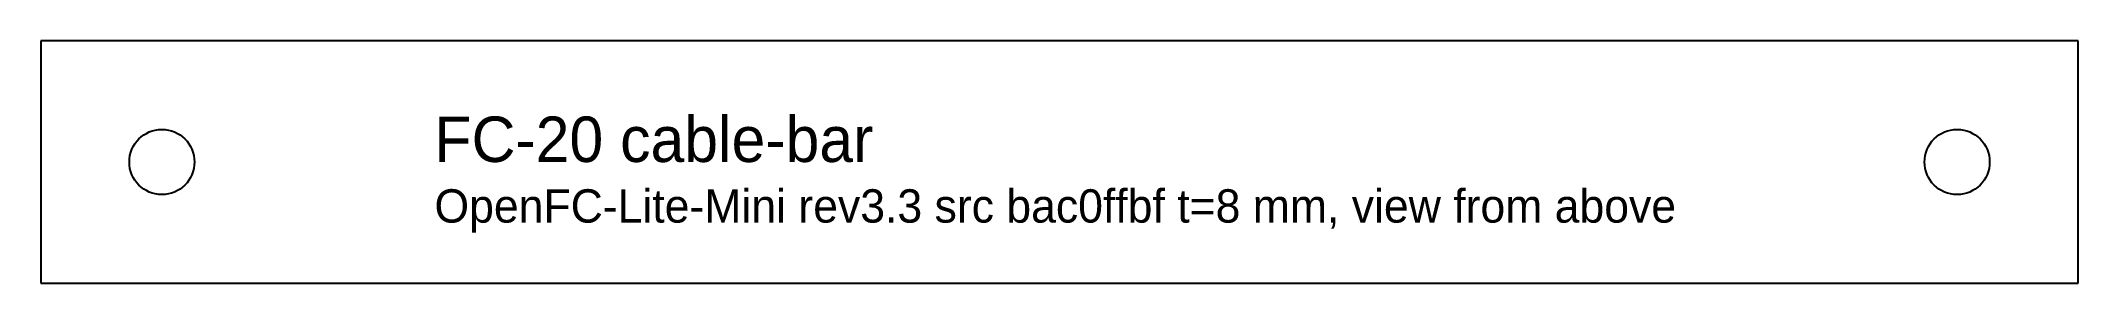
# Model space of a CAD drawing. Header units: millimetres. Extents: x -67 to 67, y -8 to 8.
import ezdxf

# ---------------------------------------------------------------- set-up
doc = ezdxf.new("R2010")
doc.units = ezdxf.units.MM

msp = doc.modelspace()

# ---------------------------------------------------------------- linework, layer by layer
at = {"layer": 'CUT'}
for p, q in [((67.276, 8), (-67.276, 8)), ((-67.276, 8), (-67.276, -8)), ((67.276, -8), (67.276, 8)), ((-67.276, -8), (67.276, -8))]:
    msp.add_line(p, q, dxfattribs=at)
for centre in [(-59.276, 0), (59.276, 0)]:
    msp.add_circle(centre, 2.15, dxfattribs=at)

# ---------------------------------------------------------------- texts
at = {"layer": 'ENGRAVE'}
for s, height, p in [('FC-20 cable-bar', 3, (-41.276, 0)), ('OpenFC-Lite-Mini rev3.3 src bac0ffbf t=8 mm, view from above', 2.2, (-41.276, -4))]:
    msp.add_text(s, height=height, dxfattribs=at).set_placement(p)

doc.saveas('drawing.dxf')
